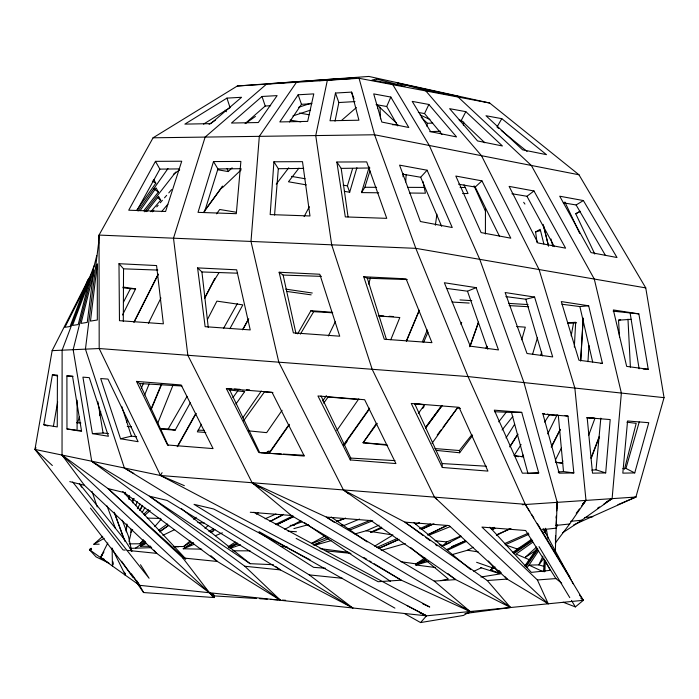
<?xml version="1.0" encoding="UTF-8"?>
<svg xmlns="http://www.w3.org/2000/svg" width="699" height="699" viewBox="0 0 699 699"><rect width="100%" height="100%" fill="white"/><g stroke="black" fill="none" stroke-linecap="round" stroke-linejoin="round"><path stroke-width="1.05" d="M256.542 598.51L214.523 595.924L209.412 592.743L156.777 553.372L84.369 485.237L62.036 455.058L62.124 350.19L94.147 265.699M77.135 400.212L77.091 430.243L66.973 428.968L66.903 375.896L73.063 376.324M485.412 234.008L485.456 209.167M123.312 321.4L123.54 268.835L118.987 263.706L156.576 265.559L163.365 323.82L119.468 320.675L118.987 263.706M544.932 571.546L545.08 560.729M545.482 532.603L545.543 528.278M544.469 570.891L544.704 560.013M545.307 532.813L545.403 528.461M555.321 550.882L557.173 502.197L523.953 382.58L479.759 259.346L429.308 145.479L392.838 84.693M543.892 570.969L544.25 560.065M545.133 532.795L545.272 528.427M544.198 571.904L544.582 560.013M545.491 531.922L545.561 529.755M555.364 539.943L555.574 535.626M556.037 525.919L556.5 516.22M556.762 510.829L557.173 502.197L556.719 505.429M98.515 245.515L99.04 235.074L153.072 137.799L237.337 85.994L368.871 76.436L489.684 103.024L578.964 174.776L645.754 287.901L664.05 397.652L635.915 497.033L573.739 524.853M403.017 176.76L403.183 173.527M574.333 347.097L575.67 322.274L567.684 322.816M587.99 361.671L588.916 345.472M580.633 361.095L583.123 318.622M580.738 360.527L583.237 318.071M405.691 181.958L406.154 174.418M131.089 529.029L130.713 534.473L129.018 541.742M132.862 502.896L133.16 498.544M125.182 494.464L125.331 492.297M556.081 518.064L556.229 515.949M556.736 508.54L557.173 502.197M273.912 161.784L270.163 214.584L309.98 215.974L302.492 161.661L273.912 161.784L278.324 168.712L274.567 215.074M605.692 472.926L610.192 419.566L587.177 417.705L592.507 473.153L605.692 472.926L596.029 469.824L591.852 470.147M126.17 530.55L126.746 524.067M128.939 499.217L129.228 495.984M126.248 531.843L126.938 524.233M129.228 499.243L129.525 495.984M596.029 469.824L600.825 418.142M463.393 125.304L463.717 122.054M112.941 561.69L112.408 566.007L112.146 548.549M98.655 242.605L85.444 349.142L124.378 467.998L352.838 607.999L309.273 574.893L194.034 504.346L213.684 509.003L310.129 559.838M435.363 225.235L436.919 214.182M43.836 424.73L52.416 374.76L57.414 375.145L57.266 426.923L43.836 424.73L47.986 426.023M209.7 592.909L214.322 597.558L143.601 592.542L139.59 585.316L34.95 449.431L52.145 350.636L89.297 277.652M53.36 426.573L57.659 401.838M112.976 562.8L112.408 566.007L112.923 563.936M571.17 335.861L573.521 323.13L576.561 322.781M335.476 93.037L330.015 120.761L358.919 120.211L351.606 92.119L335.476 93.037L338.858 102.535L335.022 121.215M327.342 80.298L315.747 135.571L331.693 244.825L372.174 369.282L434.481 497.129L436.849 499.383M426.74 126.143L427.395 123.304L421.209 117.275M350.304 459.942L317.949 395.975L364.651 399.723L395.931 463.568L350.304 459.942L350.767 458.09L320.998 395.914M90.66 275.039L78.218 324.554L72.547 325.446L90.687 277.547M96.724 255.72L73.159 349.692L91.718 461.218L280.474 600.301L244.816 566.251L149.394 496.185L91.718 461.218L96.147 464.398M624.504 469.195L636.186 423.341L626.916 422.179M634.736 472.917L648.768 422.703L627.571 420.981L622.818 473.136L634.736 472.917L625.937 468.426L622.844 468.636M99.555 415.634L100.735 411.466M521.751 339.758L525.307 327.167L516.692 326.538M99.476 414.865L100.359 411.746M625.937 468.426L639.236 421.934M344.345 191.325L349.675 192.251L356.901 167.708M532.568 354.297L537.479 337.696M349.675 192.251L347.403 185.864L352.611 168.468M378.709 192.793L361.505 192.592L369.221 166.939M368.653 284.17L370.514 277.643M77.467 423.183L79.337 417.006M213.501 161.565L198.027 212.356L236.314 213.693L240.884 161.443L213.501 161.565L217.931 168.957L204.335 212.47M540.781 355.171L541.725 352.078M361.505 192.592L364.852 187.271L369.963 170.905M461.008 324.38L461.707 322.326M485.997 348.093L486.705 346.075M469.789 346.783L478.474 322.09M470.139 346.188L478.466 322.545M486.731 348.486L487.474 346.442M588.593 435.486L594.945 418.317L589.781 417.661M87.821 279.74L70.075 326.503L64.876 327.298L86.44 284.912M591.118 457.714L599.279 436.438M591.109 458.553L599.261 437.277M157.546 423.673L173.186 384.686M390.785 339.731L399.819 317.538L378.771 315.957M144.641 394.97L149.132 384.031M422.388 341.828L427.29 329.954M150.949 409.299L161.373 384.284M151.351 409.081L161.792 384.039M406.32 341.068L419.234 310.199M406.503 341.051L419.155 310.837M135.65 505.622L137.353 501.637M423.725 342.099L428.033 332.086M126.545 422.144L127.419 420.151M141.347 388.172L143.522 383.174M397.827 125.925L386.713 106.501L390.828 97.065L373.712 93.893L381.82 122.054L408.81 127.506L390.828 97.065M542.974 556.089L538.842 564.888L529.003 565.107L526.959 567.632M556.264 527.771L557.645 524.835M441.969 134.391L424.546 113.57L428.863 104.466L412.209 101.39L430.663 131.692L456.552 136.925L428.863 104.466M328.364 336.001L335.38 321.531M148.433 323.288L160.936 298.001M547.693 433.878L557.19 414.725M122.526 314.987L135.597 288.87L123.068 287.044M555.312 460.204L561.55 447.736M133.841 322.318L158.245 274.017M107.812 542.957L100.473 557.531L108.992 563.114L96.078 556.902L89.463 549.702L91.115 548.296M134.26 321.863L158.184 274.541M551.214 447.002L560.091 429.518M551.581 446.827L560.449 429.326M207.454 319.495L216.9 301.129L242.85 304.878L229.875 328.74M123.522 302.064L130.451 288.704L135.597 288.87M459.156 120.027L461.305 120.411L465.831 111.665L502.406 145.969L477.557 140.945L449.623 108.668L465.831 111.665M204.676 297.966L214.715 278.752M204.58 298.456L215.135 278.289M562.948 460.929L561.944 462.852L555.434 462.231M304.1 216.576L309.36 206.738M201.495 424.249L197.345 431.86L205.821 432.48M155.458 161.347L128.73 210.207L165.576 211.5L181.723 161.224L155.458 161.347L159.879 169.114L137.03 210.408M242.57 329.823L248.346 319.321M137.362 508.732L139.983 503.97M242.972 329.299L248.757 318.796M160.709 429.064L175.178 430.147L190.373 402.659M223.628 328.224L237.328 303.672M162.098 472.655L160.499 475.503L34.95 449.431L36.007 447.762M177.197 446.696L195.869 413.345M177.563 446.574L196.052 413.572M131.089 532.323L132.679 529.484M142.203 512.481L144.85 507.762M501.777 118.655L485.997 115.746L522.616 149.831L546.487 154.662L501.777 118.655L497.033 127.035L498.702 128.389M297.652 333.86L310.941 310.679L332.165 312.287M159.896 428.609L168.232 428.906L187.044 396.359M139.704 510.043L142.421 505.333M139.914 510.471L142.666 505.77M300.378 334.131L313.685 311.675L332.715 312.803M213.877 280.919L219.145 272.418M103.95 551.974L100.473 557.531L104.186 559.235M132.408 501.183L134.129 498.448M506.024 437.915L514.621 424.293M518.265 456.744L514.184 455.46L521.096 444.547M509.833 446.967L518.011 434.184M510.043 446.268L517.644 434.411M521.917 456.788L523.114 454.962M544.591 422.1L549.362 414.795L557.985 415.477M525.01 565.718L537.094 548.217M538.571 550.864L529.003 565.107L542.931 571.625M298.167 94.784L279.818 121.923L307.665 121.399L313.781 93.893L298.167 94.784L301.47 104.317L289.508 121.975M322.693 400.99L326.372 395.608M296.498 82.255L259.32 136.34L250.993 241.443L278.805 362.178L343.427 489.938L348.696 493.791M102.325 554.831L100.473 557.531L102.395 554.91M555.242 543.132L569.676 523.988L585.989 500.309L574.849 388.059L539.086 269.552L481.497 155.694L425.848 90.94M387.63 445.28L363.096 442.747L376.464 423.341M242.754 417.853L261.33 391.056M282.099 410.296L266.651 432.646L248.547 430.846M336.857 430.514L358.788 398.884M525.928 566.828L537.706 549.982M140.053 210.714L156.087 187.909L158.367 192.05L143.714 210.801M269.211 452.769L289.22 424.31M269.779 452.594L289.141 424.983M136.602 210.495L155.807 183.208L153.859 179.582M138.061 211.019L167.978 168.538M235.921 404.031L244.641 391.667L242.623 391.056M343.375 445.202L369.622 408.155M343.934 445.071L369.553 408.863M418.325 413.493L424.608 404.695L415.04 403.707M323.689 403.192L328.093 397.032L359.33 399.54M432.017 443.323L457.251 408.059L460.484 408.382M525.132 566.417L537.741 548.794M243.532 420.903L264.449 391.912L272.933 392.593M363.096 442.747L377.268 423.358M216.559 213.842L219.713 209.49L236.306 212.243M344.511 445.01L347.062 441.488M435.267 567.501L415.914 564.984L417.076 563.385M203.479 212.33L222.623 186.091M204.658 210.897L222.527 186.432M232.881 397.617L237.948 390.689M425.56 427.508L441.541 405.673M425.508 428.242L442.126 405.534M422.816 408.295L424.101 406.573M425.534 427.631L441.838 405.874M437.207 435.049L441.086 429.876M443.026 427.29L457.897 407.465M576.229 513.293L579.48 508.968M581.428 506.364L585.989 500.309L582.416 504.425M436.141 450.366L459.627 452.769L472.585 435.564M544.093 557.924L538.842 564.888L544.084 566.4M276.236 184.134L288.757 167.769M298.945 168.127L288.469 181.775L306.311 184.868M498.728 421.855L506.085 412.366M146.633 211.648L158.577 196.349L160.726 200.15L150.801 211.71M144.745 211.806L175.807 172.068M459.627 452.769L459.4 450.523L472.008 434.533M502.065 429.999L512.856 416.403M582.634 504.39L585.989 500.309M161.583 211.657L167.812 204.265M152.487 211.832L153.902 210.189M156.733 206.887L158.157 205.235M160.281 202.762L162.404 200.29M164.527 197.817L166.659 195.344M168.782 192.872L171.613 189.578M129.21 543.874L139.931 543.761L143.461 539.68M154.75 526.627L161.102 519.287M404.415 613.477L420.562 622.564L426.521 615.828L583.359 600.31L525.255 504.294L468.042 376.569L415.818 248.346L374.577 134.767L359.068 78.297L237.337 85.994M441.794 546.723L446.836 541.908L460.912 535.941M402.773 174.173L420.667 177.249L427.098 170.215L452.244 227.524L420.414 221.531L399.575 165.139L427.098 170.215M217.503 169.717L228.215 171.578L232.12 167.812M143.828 514.176L148.503 509.693M222.369 187.76L241.19 169.796M458.588 184.221L475.215 187.052L481.952 180.866L510.794 238.184L481.113 232.592L455.818 176.052L481.952 180.866M525.438 557.094L536.64 546.994M99.188 544.198L93.823 544.259L102.736 536.299M245.069 123.609L265.227 106.03L270.635 105.724M262.011 96.479L231.474 123.041L258.315 122.535L277.119 95.614L262.011 96.479L265.227 106.03M341.619 120.377L356.368 107.567M144.518 515.469L150.215 510.523M266.511 84.151L205.139 137.083L173.501 238.193L187.839 355.267L252.103 482.729L291.291 515.469L401.252 580.17L470.104 611.52L463.454 615.443L420.562 622.564M173.859 546.478L183.584 546.548L190.154 540.939M204.956 528.313L208.25 525.508M563.202 602.232L575.364 606.907L583.359 600.31L579.541 595.059M193.64 519.331L196.183 517.277M91.167 548.365L89.463 549.702L139.59 585.316L426.521 615.828L160.499 475.503L99.188 348.53L99.04 235.074L415.818 248.346L645.754 287.901M511.913 193.745L526.959 196.279L533.975 190.967L565.596 248.162L537.863 242.929L509.125 186.388L533.975 190.967M145.645 542.345L140.385 546.234L150.11 546.303M159.652 531.974L168.407 525.499M265.611 453.581L269.115 450.986M476.604 562.293L491.79 567.623L493.564 566.347M512.996 552.254L531.633 539.252M139.931 543.761L144.361 540.572M158.516 530.366L167.367 523.988M265.603 453.179L268.259 451.266M562.721 532.743L581.751 520.213L612.114 498.597L621.367 393.065L594.281 279.041L531.336 165.453L458.125 97.047M532.769 542.232L516.072 554.089L529.099 559.637M173.361 174.339L179.695 169.874M245.602 123.382L255.406 116.462M145.724 542.503L140.385 546.234L146.257 543.385M494.114 567.343L490.532 569.825L500.589 573.748M513.809 553.704L532.603 540.694M135.484 548.182L145.366 541.384M159.748 531.485L168.73 525.299M544.067 530.672L545.84 529.449M491.79 567.623L493.581 566.408M513.311 552.979L532.14 540.17M543.796 532.236L545.587 531.013M401.016 561.751L416.027 563.875L424.913 557.959M256.393 514.123L258.193 512.926M597.61 508.164L599.419 506.967M603.953 503.979L612.114 498.597L606.496 501.882M525.552 557.217L537.33 549.458M209.097 124.308L215.388 120.184M228.127 546.714L235.406 542.04M203.531 124.125L230.067 107.672L226.939 98.122L184.877 124.116L210.766 123.636L241.574 97.283L226.939 98.122M495.093 567.011L490.532 569.825L494.272 567.632M374.594 546.19L392.978 534.997L366.136 530.777L354.76 533.984M563.272 202.824L576.116 204.964L583.377 200.561L617.007 257.52L591.031 252.61L559.716 196.209L583.377 200.561M193.501 542.564L183.243 548.767L201.775 549.169M210.294 532.393L214.96 529.571M183.584 546.548L191.08 542.074M208.879 531.458L213.562 528.671M192.627 543.298L183.243 548.767L194.278 544.276M211.386 532.35L213.256 531.257M91.342 548.628L89.463 549.702L91.604 549.632M93.823 544.259L104.177 538.344M537.085 242.684L535.591 231.937L540.205 229.316L543.848 243.96M594.797 254.06L575.749 213.763L580.091 211.308M311.579 543.324L325.647 535.617M575.749 213.763L580.24 211.36M269.875 521.48L283.41 514.359M284.72 529.283L300.998 520.746M439.287 544.766L443.568 545.543L460.999 536.491M270.793 521.183L282.361 515.25M452.026 554.656L467.5 550.235L473.284 547.282M496.412 535.478L509.903 528.593M228.459 547.265L237.267 542.983M275.406 524.425L293.012 515.862M427.858 534.91L447.447 525.351M162.876 535.329L174.601 529.65M276.804 524.661L293.44 516.596M427.395 534.849L446.853 525.43M276.9 524.652L293.571 516.587M370.758 532.28L381.54 527.177M473.808 571.319L481.707 567.588M415.512 524.39L419.426 522.546M416.027 563.875L424.931 559.716M446.687 549.536L465.473 540.746M491.187 528.724L494.149 527.334M428.295 561.446L415.914 564.984L425.778 560.38M447.482 550.253L466.233 541.507M491.878 529.536L494.84 528.156M378.841 548.497L397.74 539.995M421.611 529.257L432.55 524.337M443.568 545.543L450.471 542.441M378.264 548.584L399.155 539.27M421.043 529.51L433.974 523.743M505.202 544.801L529.012 534.219M265.087 518.807L275.956 513.992M415.914 564.984L425.883 560.598M504.503 543.639L528.496 533.101M376.665 547.483L397.574 538.335M419.479 528.75L430.435 523.962M366.136 530.777L379.111 525.15M617.881 504.704L635.915 497.033L522.267 504.713M516.535 549.152L521.55 547.02M451.589 546.653L465.674 540.729M492.847 529.3L494.857 528.453M497.941 534.071L511.004 528.619M359.504 519.086L344.406 525.342L341.252 524.949M446.381 288.381L467.491 291.203L476.15 287.656L498.466 349.928L470.278 346.162L444.363 282.746L476.15 287.656M313.266 545.028L328.381 538.842M349.535 530.192L372.716 520.711M215.336 535.705L222.361 532.848M429.134 535.137L450.305 526.592M311.806 543.656L326.992 537.592M348.242 529.108L370.514 520.222M337.171 521.393L345.306 518.247M370.828 532.428L381.995 528.147M291.798 525.622L302.029 521.838M314.375 544.836L319.495 542.966M336.368 521.506L345.577 518.204M230.216 548.296L240.535 544.801M298.587 107.323L311.003 103.199M292.898 115.929L310.4 110.171M468.042 612.175L470.104 611.52L434.245 581.105L326.311 517.077L252.103 482.729L259.486 487.369M631.73 498.265L635.915 497.033L633.949 497.513M381.217 550.419L405.271 543.507M535.591 231.937L540.432 230.574M314.428 545.334L330.977 540.677M293.886 528.601L308.626 524.608M505.866 296.603L525.805 299.224L534.586 297.066L552.699 356.936L527.011 353.502L505.132 292.531L534.586 297.066M120.534 438.771L138.114 441.689L107.978 379.103L100.7 378.543L120.534 438.771L131.429 436.167L136.602 436.744M619.55 337.372L618.536 320.194L620.625 319.723M440.912 580.598L448.312 578.982L410.829 547.666M467.107 613.075L469.221 612.7M471.336 612.333L473.45 611.957M480.886 577.033L499.986 573.931L488.356 560.991M465.001 613.539L510.558 607.518L487.255 580.519L404.948 522.136L343.427 489.938L510.558 607.518L455.678 579.602L371.09 520.598L326.311 517.077L334.489 522.476M542.363 529.667L556.43 528.129M555.574 525.465L569.676 523.988M570.602 521.332L581.751 520.213M584.565 517.548L592.804 516.762M561.987 304.248L579.873 306.564L588.663 305.786L602.442 363.366L600.38 363.532M336.053 78.908L269.744 83.731M558.169 472L563.499 471.572L573.835 472.926L568.016 416.141L565.072 415.573M555.897 578.571L525.648 530.515L481.926 527.081L537.4 579.969L555.897 578.571L561.725 583.184M618.536 320.194L631.075 319.303M487.255 580.519L507.151 579.078L548.226 603.787L537.4 579.969M434.245 581.105L455.678 579.602L447.972 573.661M301.47 104.317L311.894 103.714M338.858 102.535L355.013 101.591M92.417 433.625L108.406 436.263L89.297 377.643L82.919 377.145L92.417 433.625L103.068 433.013L108.441 433.563M538.737 472.935L522.363 473.188L494.298 410.156L521.742 412.384L538.737 472.935L527.981 473.555L511.502 412.454L494.56 411.737M52.145 350.636L99.188 348.53L468.042 376.569L664.05 397.652M392.506 124.763L397.845 124.544M427.395 123.304L432.742 123.076M429.71 131.657L440.431 131.246M130.136 548.357L150.643 547.684M174.453 546.898L178.787 546.749M290.172 525.386L294.506 525.299M573.835 472.926L559.174 473.171L542.948 414.114L568.016 416.141M153.072 137.799L374.577 134.767L578.964 174.776M336.848 162.019L345.315 216.908L386.748 218.35L366.704 161.897L336.848 162.019L341.182 168.38L369.92 167.987M217.931 168.957L241.103 168.686M278.324 168.712L303.707 168.389M159.879 169.114L178.795 168.913M511.502 412.454L521.742 412.384M232.741 550.786L250.085 550.856M460.091 187.472L465.508 187.498M407.465 187.349L424.293 187.428M364.852 187.271L376.63 187.323M462.581 193.474L468.024 193.536L464.014 184.807M409.579 193.02L425.429 193.195L422.965 181.513M567.64 323.06L573.521 323.13M147.218 518.099L160.761 518.448M279.119 272.234L319.784 274.244L339.723 336.193L293.37 332.873L279.119 272.234L283.13 275.065L321.47 276.367M363.742 276.743L406.084 278.84L431.947 342.659L384.275 339.242L363.742 276.743L367.316 278.228L407.264 279.556M197.59 267.892L205.139 326.678L250.233 329.919L236.673 269.823L197.59 267.892L201.924 271.955L237.625 273.195M198.105 430.156L204.545 430.383M123.54 268.835L157.825 270.076M226.38 388.618L272.042 392.279L304.31 456.071L258.717 452.445L226.38 388.618L231.247 388.836M542.38 413.581L544.495 413.668M352.838 607.999L280.351 569.895L167.148 500.449L149.394 496.185L250.128 563.682L273.44 564.705M643.167 369.011L648.235 369.282L638.86 313.877L613.355 309.954L626.671 366.398L648.235 369.282M234.488 389.02L239.897 389.326M246.38 389.701L249.622 389.885M260.823 452.83L269.456 453.319M272.689 453.494L281.321 453.983M283.479 454.105L303.978 455.25M350.767 458.09L395.005 460.624M452.052 302.055L469.195 303.06M509.143 305.603L528.671 306.739M136.497 381.392L181.155 384.974L213.081 448.601L167.515 444.983L136.497 381.392L139.686 383.55L181.958 385.997M613.145 311.16L638.86 313.877M378.308 315.642L383.742 315.965M389.177 316.289L393.528 316.542M414.551 403.437L442.161 463.559L486.434 466.224M459.994 299.923L471.781 300.657M508.496 303.375L528.025 304.572M259.766 598.711L267.315 599.174M270.539 599.375L278.08 599.838M282.396 600.1L285.62 600.301M197.782 522.555L204.248 522.983M288.119 531.196L296.472 531.738M76.584 422.729L80.866 423.026M127.262 426.486L131.552 426.801M66.903 375.896L72.539 376.333L81.591 431.362L66.973 428.968M325.577 568.252L313.624 567.343L258.744 532.271M250.286 512.253L291.291 515.469M414.804 403.996L424.328 404.765M586.592 417.757L594.98 418.43M363.244 442.738L386.626 444.608M434.953 448.566L459.4 450.523M442.284 467.474L487.937 471.1L459.025 407.316L411.265 403.472L442.284 467.474L442.161 463.559M435.084 540.764L446.836 541.908M78.148 430.348L81.346 430.663M280.858 546.391L287.359 547.037M326.215 550.908L350.942 553.372M125.2 550.148L123.094 549.93L90.433 508.094M127.305 550.366L156.777 553.372L153.867 550.165M66.021 458.789L62.036 455.058L108.092 488.636L182.797 557.933L217.389 561.472L280.474 600.301L276.245 596.894M244.816 566.251L280.351 569.895L275.991 566.688M309.273 574.893L342.589 578.318M229.045 389.946L244.641 391.667M122.875 287.743L130.451 288.704M320.002 548.61L348.888 552.359M602.442 363.366L578.947 360.221L561.297 301.575L588.663 305.786M286.695 291.413L311.142 294.856M285.742 289.141L312.296 293.021M514.184 455.46L523.708 456.954M467.5 550.235L478.23 551.913M555.399 462.292L562.721 463.454M290.085 120.079L300.823 121.914M343.139 185.13L347.403 185.864M291.457 176.393L305.087 178.734M299.452 113.063L309.098 114.75M418.334 112.469L424.546 113.57M376.071 104.614L386.713 106.501M168.232 428.906L175.178 430.147M359.068 78.297L489.684 103.024M52.416 374.76L57.72 376.062M69.778 481.628L84.369 485.237M480.65 567.614L498.798 573.39M459.593 120.63L462.686 121.696M506.225 545.15L517.417 549.047M310.941 310.679L313.685 311.675M547.483 414.044L549.362 414.795M184.353 485.665L160.499 475.503L525.255 504.294L529.833 511.581M420.16 114.968L429.937 119.468M422.799 603.831L429.728 607.02L253.824 512.201M419.627 612.656L426.521 615.828L407.237 605.701M296.131 538.413L378.133 581.717L401.252 580.17L374.183 563.752M259.119 531.686L394.918 608.13M124.378 467.998L133.797 473.468M252.103 482.729L470.104 611.52L463.586 607.553M363.917 557.531L366.722 559.226M369.518 560.921L371.387 562.057M152.321 181.058L155.807 183.208M304.476 522.634L390.392 581.288M331.23 517.033L367.097 541.917M153.929 188.879L158.367 192.05M423.227 535.583L404.948 522.136L449.186 525.604L507.151 579.078L504.923 576.701M425.84 537.505L430.2 540.703M435.416 544.547L437.163 545.832M506.19 604.251L510.558 607.518M211.736 595.618L214.322 597.558L205.576 588.855M580.869 598.335L583.359 600.31M181.487 508.68L250.128 563.682M501.209 130.425L527.081 151.491M157.476 197.502L160.726 200.15M413.782 522.581L470.628 569.598M210.845 555.696L217.389 561.472L124.169 492.55L108.092 488.636L185.567 559.078M34.95 449.431L52.364 465.534M62.036 455.058L209.412 592.743L182.797 557.933M210.329 593.827L214.322 597.558M434.481 497.129L548.226 603.787M396.316 122.919L377.451 105.156L377.6 108.319M461.305 120.411L484.835 142.788M212.216 593.608L214.523 595.924L213.195 594.185M498.972 570.367L501.2 572.743M122.806 491.546L185.768 558.903M489.807 527.186L531.354 572.385L550.262 570.332L545.867 561.743M150.224 546.146L151.683 547.754M225.13 110.162L226.415 111.735M79.913 484.372L124.483 539.479L131.919 551.196M72.679 481.995L149.079 578.256L140.499 564.731M131.395 573.792L139.59 585.316L136.786 580.764M121.617 561.28L132.924 577.357M136.689 582.713L143.601 592.542M523.673 202.299L524.923 204.073M79.319 483.516L81.678 487.151M531.546 514.307L533.835 517.95M537.278 523.411L569.895 577.147M538.999 546.627L569.772 597.628M571.45 600.415L575.364 606.907M576.116 204.964L605.378 255.301M526.959 196.279L554.342 246.651M543.132 528.488L571.1 579.925M572.14 581.83L573.171 583.735M111.901 547.937L125.401 575.242L124.981 573.119M475.215 187.052L499.558 236.411M229.089 388.714L259.748 452.769M564.871 201.976L579.672 233.37M139.686 383.55L168.153 445.455M474.062 185.829L485.656 211.561M420.667 177.249L441.646 226.31M122.273 520.187L128.502 536.413L131.692 551.17M106.999 505.936L115.44 528.357M114.881 513.826L125.007 541.507M114.129 512.218L123.872 538.807M227.105 168.511L228.215 171.578M351.606 92.119L353.991 98.742M467.491 291.203L487.745 349.229M124.352 572.158L125.401 575.242M92.006 491.362L97.205 506.897M121.722 406.39L131.429 436.167M367.316 278.228L386.477 339.583M525.805 299.224L542.441 355.887M550.978 238.953L552.778 246.266M543.21 224.388L548.392 245.471M543.612 226.161L548.54 246.214M579.873 306.564L592.673 362.012M283.13 275.065L295.957 333.467M546.356 529.257L548.095 538.763M97.921 401.855L103.068 433.013M630.183 313.362L639.113 368.801M341.182 168.38L348.05 216.891M201.924 271.955L208.258 327.42M558.3 415.328L563.499 471.572M627.982 319.146L630.393 367.124M380.003 107.139L380.501 118.865M93.797 269.84L93.745 272.61L81.032 323.392L87.253 322.396L93.797 269.84M97.283 264.065L90.477 321.112L97.327 319.993L97.283 264.065M237.66 543.639L228.853 547.902L237.686 543.63M376.403 79.031L371.99 80.07L404.913 86.309L376.403 79.031M355.808 77.65L350.339 78.62L319.417 80.586L355.808 77.65M458.195 96.41L426.46 90.398L397.329 83.015L458.195 96.41"/></g></svg>
